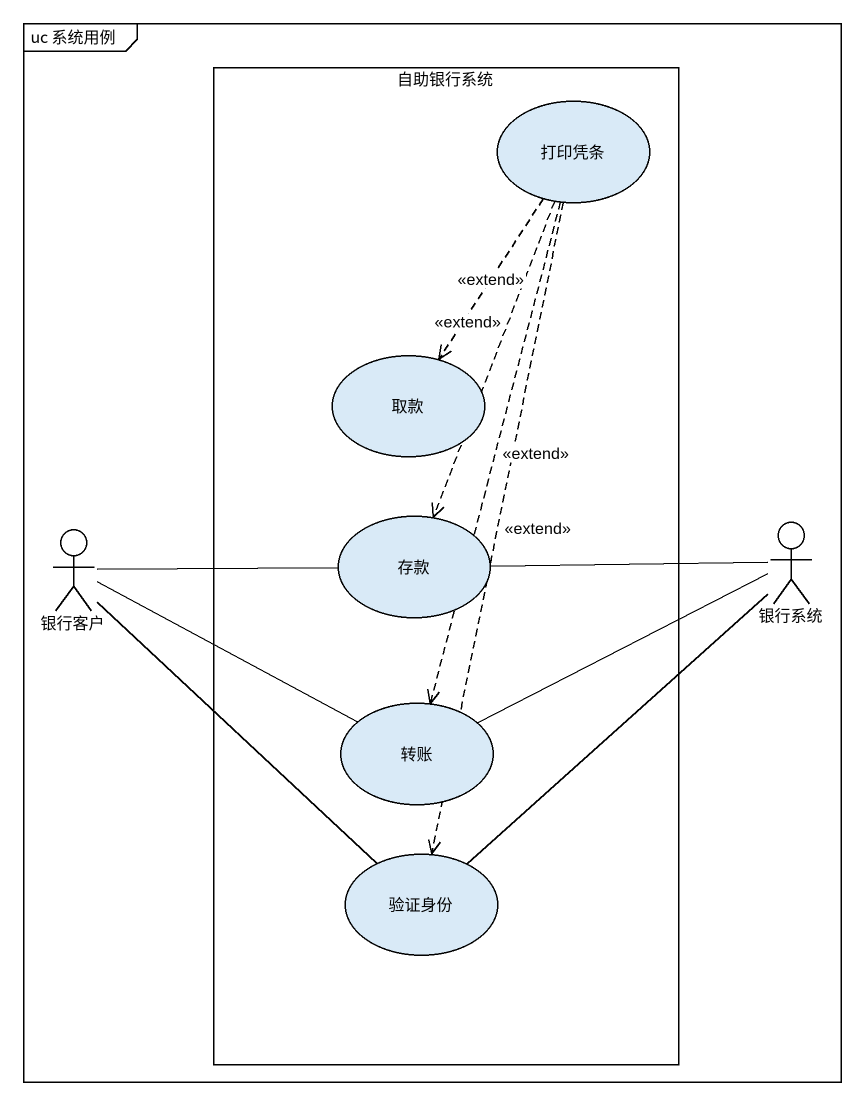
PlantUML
@startuml
mainframe uc 系统用例
rectangle 自助银行系统 {
  usecase 打印凭条
  usecase 取款
  usecase 存款
  usecase 转账
  usecase 验证身份
}
actor 银行客户
actor 银行系统
打印凭条 ..> 取款 : <<extend>>
打印凭条 ..> 存款 : <<extend>>
打印凭条 ..> 转账 : <<extend>>
打印凭条 ..> 验证身份 : <<extend>>
银行客户 -right- 存款
银行客户 -right- 转账
银行客户 -- 验证身份
存款 -right- 银行系统
转账 -right- 银行系统
验证身份 -up- 银行系统
@enduml
